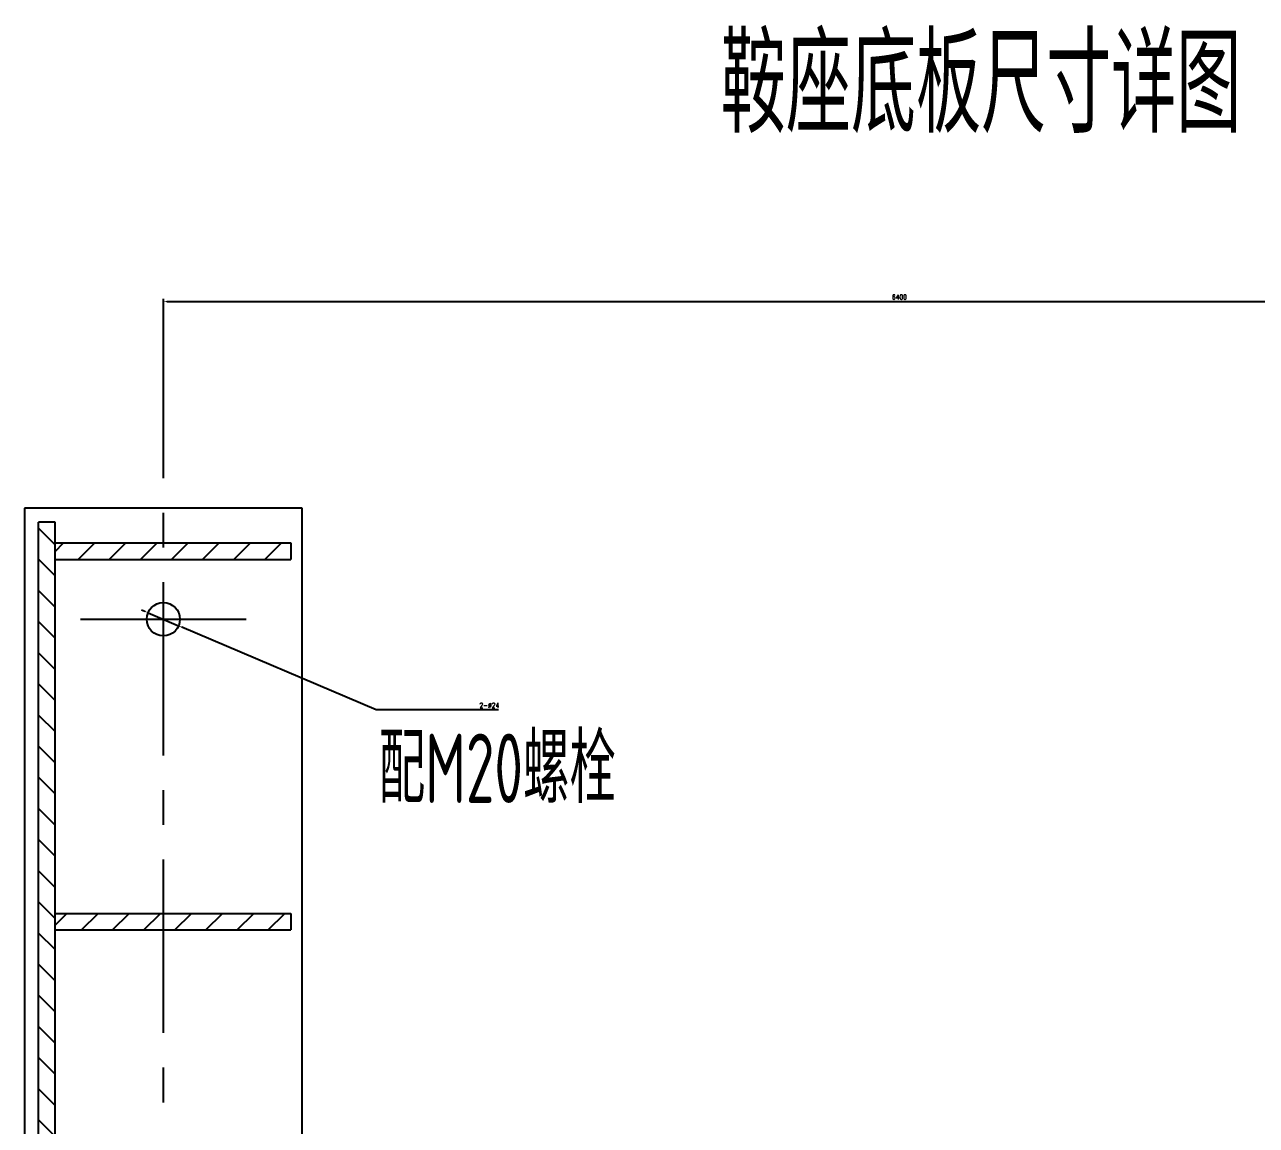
# Model space of a CAD drawing. Header units: millimetres. Extents: x -25 to 7826, y -10 to 13674.
# Drawn here: x 4847 to 5735, y 9889 to 10682 of the extents above; entities that cross this region are included whole.
import ezdxf

# ---------------------------------------------------------------- set-up
doc = ezdxf.new("R2010")
doc.units = ezdxf.units.MM
doc.header["$LTSCALE"] = 10
doc.linetypes.add('CENTER', pattern=[2, 1.25, -0.25, 0.25, -0.25])
for name, color, linetype in [('3中心线层', 1, 'CENTER'), ('5剖面线层', 2, 'Continuous'), ('6文字层', 3, 'Continuous'), ('7标注层', 4, 'Continuous')]:
    doc.layers.add(name, color=color, linetype=linetype)
doc.styles.add('PC_TEXTSTYLE', font='isocp.shx', dxfattribs={"width": 0.8, "bigfont": 'hzfs.shx'})
doc.styles.add('TH_GBDIM', font='romans.shx', dxfattribs={"width": 0.8, "bigfont": 'gbcbig.shx'})
doc.dimstyles.new('TH_GBDIM', dxfattribs={"dimtxt": 3.5, "dimasz": 2.5, "dimexe": 2, "dimexo": 0, "dimgap": 1.5, "dimtad": 1, "dimdec": 1, "dimdsep": 46, "dimtxsty": 'TH_GBDIM', "dimcen": 2.5, "dimclrd": 130, "dimclre": 130, "dimclrt": 3, "dimadec": 0, "dimazin": 2, "dimtfac": 0.714286, "dimtdec": 1, "dimtmove": 0, "dimatfit": 3, "dimfxl": 0, "dimtzin": 0, "dimlwd": -1, "dimlwe": -1, "dimarcsym": 0})

# ---------------------------------------------------------------- blocks, each defined once
blk = doc.blocks.new('*D15')
at = {"layer": '7标注层', "color": 130}
for p, q in [((4934.08, 10259.23), (4931.78, 10260.21)), ((4936.38, 10258.26), (4958.46, 10248.86)), ((5100.78, 10188.27), (4960.76, 10247.88)), ((5189.11, 10188.27), (5100.78, 10188.27))]:
    blk.add_line(p, q, dxfattribs=at)
for points in [[(4934.24, 10259.62), (4933.91, 10258.85), (4936.38, 10258.26)], [(4960.92, 10248.26), (4960.6, 10247.49), (4958.46, 10248.86)]]:
    blk.add_solid(points, dxfattribs=at)
at = {"layer": 'Defpoints', "color": 0}
for p in [(4936.38, 10258.26), (4958.46, 10248.86)]:
    blk.add_point(p, dxfattribs=at)
at = {"layer": '7标注层', "color": 3, "insert": (5182.44, 10191.52), "char_height": 3.5, "attachment_point": 5, "style": 'TH_GBDIM'}
blk.add_mtext('2-%%c24{}{}', dxfattribs=at)
blk = doc.blocks.new('*D16')
at = {"layer": '7标注层', "color": 130}
for p, q in [((4947.42, 10454.81), (4947.42, 10484.54)), ((4949.92, 10482.54), (6006.24, 10482.54)), ((6008.74, 10454.81), (6008.74, 10484.54))]:
    blk.add_line(p, q, dxfattribs=at)
for points in [[(4949.92, 10482.96), (4949.92, 10482.12), (4947.42, 10482.54)], [(6006.24, 10482.96), (6006.24, 10482.12), (6008.74, 10482.54)]]:
    blk.add_solid(points, dxfattribs=at)
at = {"layer": 'Defpoints', "color": 0}
for p in [(6008.74, 10482.54), (4947.42, 10454.81), (6008.74, 10454.81)]:
    blk.add_point(p, dxfattribs=at)
at = {"layer": '7标注层', "color": 3, "insert": (5478.08, 10485.79), "char_height": 3.5, "attachment_point": 5, "style": 'TH_GBDIM'}
blk.add_mtext('6400{}{}', dxfattribs=at)

msp = doc.modelspace()

# ---------------------------------------------------------------- hatches: boundary and pattern name
at = {"layer": '5剖面线层'}
h = msp.add_hatch(dxfattribs=at)
h.set_pattern_fill('ANSI31', color=256, scale=5, angle=90, style=0)
h.paths.add_polyline_path([(4869.42, 10323.56), (4857.42, 10323.56), (4857.42, 9773.56), (4869.42, 9773.56)])
h.paths.add_polyline_path([(4857.42, 9223.56), (4869.42, 9223.56), (4869.42, 9773.56), (4857.42, 9773.56)])
h.paths.add_polyline_path([(6086.74, 9773.56), (6098.74, 9773.56), (6098.74, 10323.56), (6086.74, 10323.56)])
h.paths.add_polyline_path([(6098.74, 9773.56), (6086.74, 9773.56), (6086.74, 9223.56), (6098.74, 9223.56)])
h = msp.add_hatch(dxfattribs=at)
h.set_pattern_fill('ANSI31', color=256, scale=5, style=0)
h.paths.add_polyline_path([(5039.42, 10296.56), (5039.42, 10308.56), (4947.42, 10308.56), (4947.42, 10296.56)])
h.paths.add_polyline_path([(4947.42, 10296.56), (4947.42, 10308.56), (4869.42, 10308.56), (4869.42, 10296.56)])
h.paths.add_polyline_path([(4947.42, 10029.56), (4947.42, 10041.56), (4869.42, 10041.56), (4869.42, 10029.56)])
h.paths.add_polyline_path([(5039.42, 10029.56), (5039.42, 10041.56), (4947.42, 10041.56), (4947.42, 10029.56)])
h.paths.add_polyline_path([(4947.42, 9517.56), (4947.42, 9505.56), (5039.42, 9505.56), (5039.42, 9517.56)])
h.paths.add_polyline_path([(4947.42, 9505.56), (4947.42, 9517.56), (4869.42, 9517.56), (4869.42, 9505.56)])
h.paths.add_polyline_path([(4947.42, 9250.56), (4947.42, 9238.56), (5039.42, 9238.56), (5039.42, 9250.56)])
h.paths.add_polyline_path([(4869.42, 9250.56), (4869.42, 9238.56), (4947.42, 9238.56), (4947.42, 9250.56)])
h.paths.add_polyline_path([(5916.74, 9250.56), (5916.74, 9238.56), (6008.74, 9238.56), (6008.74, 9250.56)])
h.paths.add_polyline_path([(6086.74, 9238.56), (6086.74, 9250.56), (6008.74, 9250.56), (6008.74, 9238.56)])
h.paths.add_polyline_path([(6008.74, 9517.56), (6008.74, 9505.56), (6086.74, 9505.56), (6086.74, 9517.56)])
h.paths.add_polyline_path([(5916.74, 9517.56), (5916.74, 9505.56), (6008.74, 9505.56), (6008.74, 9517.56)])
h.paths.add_polyline_path([(6008.74, 10029.56), (6008.74, 10041.56), (5916.74, 10041.56), (5916.74, 10029.56)])
h.paths.add_polyline_path([(6008.74, 10041.56), (6008.74, 10029.56), (6086.74, 10029.56), (6086.74, 10041.56)])
h.paths.add_polyline_path([(6008.74, 10296.56), (6008.74, 10308.56), (5916.74, 10308.56), (5916.74, 10296.56)])
h.paths.add_polyline_path([(6086.74, 10296.56), (6086.74, 10308.56), (6008.74, 10308.56), (6008.74, 10296.56)])

# ---------------------------------------------------------------- linework, layer by layer
for p, q in [((5047.42, 10333.56), (4847.42, 10333.56)), ((4847.42, 10333.56), (4847.42, 9213.56)), ((5047.42, 9213.56), (5047.42, 10333.56)), ((4857.42, 9223.56), (4857.42, 10323.56)), ((4869.42, 10323.56), (4857.42, 10323.56)), ((4869.42, 9223.56), (4869.42, 10323.56)), ((4869.42, 10308.56), (5039.42, 10308.56)), ((5039.42, 10308.56), (5039.42, 10296.56)), ((4869.42, 10296.56), (5039.42, 10296.56)), ((4869.42, 10041.56), (5039.42, 10041.56)), ((5039.42, 10041.56), (5039.42, 10029.56)), ((4869.42, 10029.56), (5039.42, 10029.56))]:
    msp.add_line(p, q)
msp.add_circle((4947.42, 10253.56), 12)
at = {"layer": '3中心线层', "ltscale": 10}
for p, q in [((4947.42, 9155.31), (4947.42, 10454.81)), ((4887.75, 10253.56), (5007.09, 10253.56))]:
    msp.add_line(p, q, dxfattribs=at)

# ---------------------------------------------------------------- texts
at = {"layer": '6文字层', "style": 'PC_TEXTSTYLE', "width": 0.67}
for s, height, p in [('鞍座底板尺寸详图', 70, (5349.36, 10604.34)), ('配M20螺栓', 50, (5102.67, 10121.15))]:
    msp.add_text(s, height=height, dxfattribs=at).set_placement(p)

# ---------------------------------------------------------------- dimensions: what is measured, and where the dimension line sits
at = {"layer": '7标注层'}
dim = msp.add_linear_dim(base=(6008.74, 10482.54), p1=(4947.42, 10454.81), p2=(6008.74, 10454.81), text='6400{}{}', dimstyle='TH_GBDIM', override={"dimgap": 1.5, "dimtad": 1, "dimjust": 0, "dimdec": 1, "dimlfac": 1, "dimse1": 0, "dimse2": 0, "dimsd1": 0, "dimsd2": 0}, dxfattribs=at)
dim.commit()
dim.dimension.update_dxf_attribs({"geometry": '*D16', "text_midpoint": (5478.08, 10485.79)})
dim = msp.add_diameter_dim_2p(p1=(4936.38, 10258.26), p2=(4958.46, 10248.86), text='2-%%c24{}{}', dimstyle='TH_GBDIM', override={"dimgap": 1.5, "dimtad": 1, "dimjust": 0, "dimtih": 0, "dimtoh": 1, "dimdec": 1, "dimlfac": 1, "dimse1": 0, "dimse2": 0, "dimsd1": 0, "dimsd2": 0, "dimtix": 0, "dimtofl": 1, "dimatfit": 3}, dxfattribs=at)
dim.commit()
dim.dimension.update_dxf_attribs({"geometry": '*D15', "text_midpoint": (5182.44, 10188.27), "dimtype": 163})

doc.saveas('drawing.dxf')
